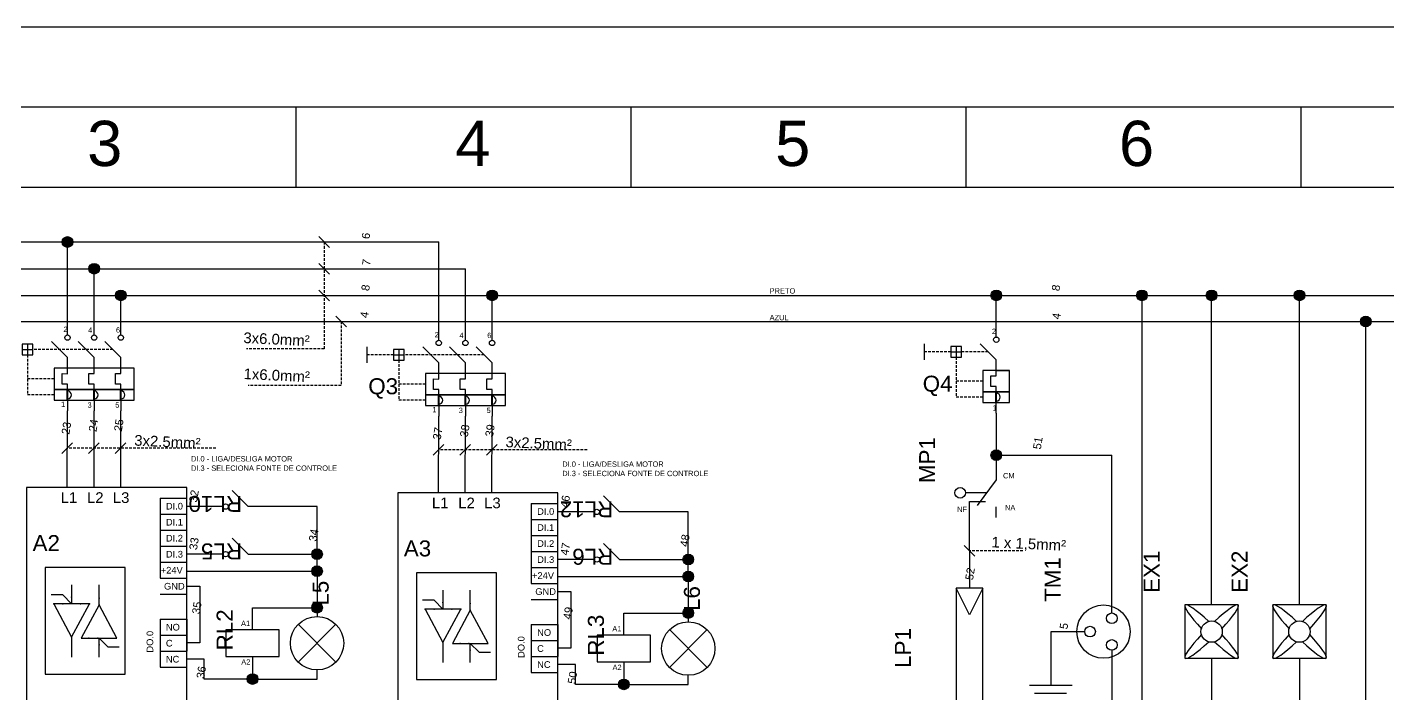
# Model space of a CAD drawing. Header units: millimetres. Extents: x 100 to 940, y 65 to 694.
# Drawn here: x 302.9 to 557.9, y 569.1 to 693.9 of the extents above; entities that cross this region are included whole.
import ezdxf
from ezdxf.enums import TextEntityAlignment as Align

# ---------------------------------------------------------------- set-up
doc = ezdxf.new("R2010")
doc.units = ezdxf.units.MM
doc.linetypes.add('DASHED', pattern=[0.75, 0.5, -0.25])
doc.styles.add('Annotative', font='arial.ttf')
doc.styles.add('Notes', font='arial.ttf', dxfattribs={"height": 3})

msp = doc.modelspace()

# ---------------------------------------------------------------- hatches: boundary and pattern name
for points in [[(311.47, 653.7, 1), (309.47, 653.7, 1)], [(316.47, 648.7, 1), (314.47, 648.7, 1)], [(321.47, 643.7, 1), (319.47, 643.7, 1)], [(391.06, 643.7, 1), (389.06, 643.7, 1)], [(485.56, 643.7, 1), (483.56, 643.7, 1)], [(512.86, 643.7, 1), (510.86, 643.7, 1)], [(525.92, 643.7, 1), (523.92, 643.7, 1)], [(542.38, 643.7, 1), (540.38, 643.7, 1)], [(554.81, 638.8, 1), (552.81, 638.8, 1)], [(485.56, 613.75, 1), (483.56, 613.75, 1)], [(358.25, 595.22, 1), (356.25, 595.22, 1)], [(427.83, 594.22, 1), (425.83, 594.22, 1)], [(358.25, 592.02, 1), (356.25, 592.02, 1)], [(427.83, 591.02, 1), (425.83, 591.02, 1)], [(358.25, 585.18, 1), (356.25, 585.18, 1)], [(427.83, 584.18, 1), (425.83, 584.18, 1)], [(346.16, 571.81, 1), (344.16, 571.81, 1)], [(415.75, 570.81, 1), (413.75, 570.81, 1)]]:
    msp.add_hatch(color=256).paths.add_polyline_path(points)

# ---------------------------------------------------------------- linework, layer by layer
for p, q in [((353.33, 664), (353.33, 679)), ((416.11, 664), (416.11, 679)), ((478.89, 664), (478.89, 679)), ((541.67, 664), (541.67, 679)), ((183.01, 653.7), (380.06, 653.7)), ((310.47, 638.28), (310.47, 653.7)), ((357.55, 654.7), (359.55, 652.7)), ((380.06, 637.28), (380.06, 653.7)), ((188.01, 648.7), (385.06, 648.7)), ((315.47, 638.28), (315.47, 648.7)), ((357.55, 649.7), (359.55, 647.7)), ((385.06, 637.28), (385.06, 648.7)), ((193.01, 643.7), (473.15, 643.7)), ((320.47, 638.28), (320.47, 643.7)), ((357.55, 644.7), (359.55, 642.7)), ((390.06, 637.28), (390.06, 643.7)), ((472.42, 643.7), (571.62, 643.7)), ((484.56, 635.9), (484.56, 643.7)), ((498.81, 643.7), (524.92, 643.7)), ((511.86, 643.7), (511.86, 538.39)), ((524.92, 585.7), (524.92, 643.7)), ((541.38, 585.7), (541.38, 643.7)), ((198.01, 638.8), (456.59, 638.8)), ((310.47, 636.28), (310.47, 638.28)), ((315.47, 636.28), (315.47, 638.28)), ((320.47, 636.28), (320.47, 638.28)), ((360.77, 639.8), (362.77, 637.8)), ((456.59, 638.8), (576.62, 638.8)), ((484.56, 635.9), (484.56, 637.9)), ((484.56, 635.9), (484.56, 637.9)), ((553.81, 553.88), (553.81, 638.7)), ((310.47, 632.04), (307.47, 635.04)), ((315.47, 632.04), (312.47, 635.04)), ((320.47, 632.04), (317.47, 635.04)), ((380.06, 635.28), (380.06, 637.28)), ((385.06, 635.28), (385.06, 637.28)), ((390.06, 635.28), (390.06, 637.28)), ((301.97, 633.54), (303.97, 633.54)), ((302.97, 634.54), (302.97, 632.54)), ((366.56, 634.04), (366.56, 631.04)), ((371.56, 632.54), (373.56, 632.54)), ((372.56, 633.54), (372.56, 631.54)), ((380.06, 631.04), (377.06, 634.04)), ((385.06, 631.04), (382.06, 634.04)), ((390.06, 631.04), (387.06, 634.04)), ((471.06, 634.65), (471.06, 631.65)), ((476.06, 633.15), (478.06, 633.15)), ((477.06, 634.15), (477.06, 632.15)), ((484.56, 631.65), (481.56, 634.65)), ((310.47, 630.04), (310.47, 632.04)), ((310.47, 629.03), (310.47, 630.04)), ((315.47, 630.04), (315.47, 632.04)), ((315.47, 629.04), (315.47, 630.04)), ((320.47, 630.04), (320.47, 632.04)), ((320.47, 629.04), (320.47, 630.04)), ((380.06, 629.04), (380.06, 631.04)), ((385.06, 629.04), (385.06, 631.04)), ((390.06, 629.04), (390.06, 631.04)), ((484.56, 629.65), (484.56, 631.65)), ((309.47, 627.04), (309.47, 629.04)), ((309.47, 629.04), (310.47, 629.03)), ((314.47, 627.04), (314.47, 629.04)), ((314.47, 629.04), (315.47, 629.04)), ((319.47, 627.04), (319.47, 629.04)), ((319.47, 629.04), (320.47, 629.04)), ((379.06, 626.04), (379.06, 628.04)), ((379.06, 628.04), (380.06, 628.03)), ((380.06, 628.03), (380.06, 629.04)), ((384.06, 626.04), (384.06, 628.04)), ((384.06, 628.04), (385.06, 628.04)), ((385.06, 628.04), (385.06, 629.04)), ((389.06, 626.04), (389.06, 628.04)), ((389.06, 628.04), (390.06, 628.04)), ((390.06, 628.04), (390.06, 629.04)), ((483.56, 626.65), (483.56, 628.65)), ((483.56, 628.65), (484.56, 628.64)), ((484.56, 628.64), (484.56, 629.65)), ((484.56, 629.65), (487.06, 629.65)), ((310.47, 627.04), (309.47, 627.04)), ((310.47, 626.04), (310.47, 627.04)), ((315.47, 627.04), (314.47, 627.04)), ((315.47, 626.04), (315.47, 627.04)), ((320.47, 627.04), (319.47, 627.04)), ((320.47, 626.04), (320.47, 627.04)), ((380.06, 626.04), (379.06, 626.04)), ((380.06, 625.04), (380.06, 626.04)), ((385.06, 626.04), (384.06, 626.04)), ((385.06, 625.04), (385.06, 626.04)), ((390.06, 626.04), (389.06, 626.04)), ((390.06, 625.04), (390.06, 626.04)), ((484.56, 626.65), (483.56, 626.65)), ((484.56, 625.65), (484.56, 626.65)), ((310.47, 624.04), (310.47, 622.04)), ((315.47, 624.04), (315.47, 622.04)), ((320.47, 624.04), (320.47, 622.04)), ((380.06, 623.04), (380.06, 621.04)), ((385.06, 623.04), (385.06, 621.04)), ((390.06, 623.04), (390.06, 621.04)), ((484.56, 621.65), (484.56, 623.65)), ((310.44, 607.7), (310.47, 622.04)), ((315.44, 607.7), (315.47, 622.04)), ((320.44, 607.7), (320.47, 622.04)), ((380.02, 606.7), (380.06, 621.04)), ((385.02, 606.7), (385.06, 621.04)), ((390.02, 606.7), (390.06, 621.04)), ((484.56, 621.65), (484.56, 609.11)), ((311.42, 616.05), (309.42, 614.05)), ((316.42, 616.05), (314.42, 614.05)), ((321.42, 616.05), (319.42, 614.05)), ((381.01, 615.76), (379.01, 613.76)), ((386.01, 615.76), (384.01, 613.76)), ((391.01, 615.76), (389.01, 613.76)), ((484.56, 613.75), (506.22, 613.75)), ((506.22, 584.2), (506.22, 613.75)), ((484.56, 611.11), (484.56, 609.11)), ((344.36, 604.13), (341.36, 607.13)), ((484.56, 609.11), (481, 604.3)), ((327.81, 605.7), (327.81, 590.7)), ((327.81, 605.7), (332.81, 605.7)), ((397.4, 604.7), (397.4, 589.7)), ((397.4, 604.7), (402.4, 604.7)), ((413.95, 603.13), (410.95, 606.13)), ((482.78, 606.71), (478.78, 606.71)), ((479.56, 595.86), (479.56, 605.11)), ((479.56, 605.11), (482.56, 605.11)), ((327.81, 602.7), (332.81, 602.7)), ((339.61, 604.13), (332.81, 604.13)), ((357.25, 604.13), (344.36, 604.13)), ((357.25, 592.02), (357.25, 604.13)), ((409.2, 603.13), (402.4, 603.13)), ((426.83, 603.13), (413.95, 603.13)), ((426.83, 591.02), (426.83, 603.13)), ((484.56, 602.11), (484.56, 604.11)), ((327.81, 599.7), (332.81, 599.7)), ((397.4, 601.7), (402.4, 601.7)), ((344.36, 595.22), (341.36, 598.22)), ((397.4, 598.7), (402.4, 598.7)), ((413.95, 594.22), (410.95, 597.22)), ((478.56, 596.86), (480.56, 594.86)), ((327.81, 596.7), (332.81, 596.7)), ((339.61, 595.22), (332.81, 595.22)), ((344.36, 595.22), (357.25, 595.22)), ((397.4, 595.7), (402.4, 595.7)), ((409.2, 594.22), (402.4, 594.22)), ((413.95, 594.22), (426.83, 594.22)), ((479.56, 595.86), (479.56, 588.85)), ((327.81, 593.7), (332.81, 593.7)), ((332.81, 592.02), (336.02, 592.02)), ((336.02, 592.02), (357.25, 592.02)), ((357.25, 592.02), (357.25, 583.53)), ((397.4, 592.7), (402.4, 592.7)), ((311.25, 589.49), (311.25, 585.91)), ((316.38, 585.74), (316.38, 589.49)), ((327.81, 590.7), (332.81, 590.7)), ((332.81, 587.7), (332.81, 590.7)), ((332.81, 589.2), (335.25, 589.2)), ((335.25, 589.2), (335.25, 578.57)), ((397.4, 589.7), (402.4, 589.7)), ((402.4, 591.02), (405.61, 591.02)), ((402.4, 586.7), (402.4, 589.7)), ((405.61, 591.02), (426.83, 591.02)), ((426.83, 591.02), (426.83, 582.53)), ((309.59, 587.57), (307.44, 587.57)), ((311.25, 585.91), (309.59, 587.57)), ((327.81, 587.7), (332.81, 587.7)), ((379.17, 586.57), (377.03, 586.57)), ((380.84, 584.91), (379.17, 586.57)), ((380.84, 588.49), (380.84, 584.91)), ((385.96, 584.74), (385.96, 588.49)), ((397.4, 586.7), (402.4, 586.7)), ((402.4, 588.2), (404.84, 588.2)), ((404.84, 588.2), (404.84, 577.57)), ((479.56, 583.85), (477.06, 588.85)), ((482.06, 588.85), (479.56, 583.85)), ((314.58, 585.91), (307.92, 585.91)), ((307.92, 585.91), (311.25, 579.66)), ((311.25, 579.66), (314.58, 585.91)), ((316.38, 585.74), (313.04, 579.49)), ((319.71, 579.49), (316.38, 585.74)), ((345.16, 581.03), (345.16, 585.18)), ((345.16, 585.18), (357.25, 585.18)), ((384.17, 584.91), (377.5, 584.91)), ((377.5, 584.91), (380.84, 578.66)), ((380.84, 578.66), (384.17, 584.91)), ((385.96, 584.74), (382.63, 578.49)), ((389.3, 578.49), (385.96, 584.74)), ((414.75, 580.03), (414.75, 584.18)), ((414.75, 584.18), (426.83, 584.18)), ((327.81, 583.03), (332.81, 583.03)), ((360.78, 582.07), (353.71, 575)), ((353.71, 582.07), (360.78, 575)), ((397.4, 582.03), (402.4, 582.03)), ((311.25, 579.66), (311.25, 575.91)), ((313.04, 579.49), (319.71, 579.49)), ((316.38, 575.91), (316.38, 579.49)), ((316.38, 579.49), (318.04, 577.83)), ((327.81, 580.03), (332.81, 580.03)), ((397.4, 579.03), (402.4, 579.03)), ((430.37, 581.07), (423.3, 574)), ((423.3, 581.07), (430.37, 574)), ((501.13, 580.68), (494.76, 580.68)), ((494.76, 580.68), (494.76, 570.68)), ((318.04, 577.83), (320.18, 577.83)), ((327.81, 577.03), (332.81, 577.03)), ((335.25, 578.57), (332.81, 578.57)), ((380.84, 578.66), (380.84, 574.91)), ((382.63, 578.49), (389.3, 578.49)), ((385.96, 574.91), (385.96, 578.49)), ((385.96, 578.49), (387.63, 576.83)), ((387.63, 576.83), (389.77, 576.83)), ((404.84, 577.57), (402.4, 577.57)), ((506.22, 577.2), (506.22, 553.88)), ((327.81, 574.03), (332.81, 574.03)), ((336.09, 575.57), (332.81, 575.57)), ((336.09, 571.81), (336.09, 575.57)), ((345.16, 576.03), (345.16, 571.81)), ((397.4, 576.03), (402.4, 576.03)), ((402.4, 573.03), (402.4, 576.03)), ((405.68, 574.57), (402.4, 574.57)), ((405.68, 570.81), (405.68, 574.57)), ((414.75, 575.03), (414.75, 570.81)), ((524.92, 575.7), (524.92, 553.88)), ((541.38, 575.7), (541.38, 553.88)), ((345.16, 571.81), (336.09, 571.81)), ((345.16, 571.81), (357.25, 571.81)), ((357.25, 571.81), (357.25, 573.53)), ((397.4, 573.03), (402.4, 573.03)), ((426.83, 570.81), (426.83, 572.53)), ((414.75, 570.81), (405.68, 570.81)), ((414.75, 570.81), (426.83, 570.81)), ((490.76, 570.68), (498.76, 570.68)), ((491.71, 569.18), (497.71, 569.18))]:
    msp.add_line(p, q)
at = {"linetype": 'DASHED'}
for p, q in [((358.55, 653.7), (358.55, 633.7)), ((361.77, 638.8), (361.77, 626.84)), ((302.97, 632.54), (302.97, 625.04)), ((318.97, 633.54), (303.97, 633.54)), ((358.55, 633.7), (344.01, 633.7)), ((371.56, 632.54), (366.56, 632.54)), ((388.56, 632.54), (373.56, 632.54)), ((476.06, 633.15), (471.06, 633.15)), ((483.06, 633.15), (478.06, 633.15)), ((372.56, 631.54), (372.56, 624.04)), ((477.06, 632.15), (477.06, 624.65)), ((307.97, 628.04), (302.97, 628.04)), ((482.06, 627.65), (477.06, 627.65)), ((307.97, 625.04), (302.97, 625.04)), ((361.77, 626.84), (344.34, 626.84)), ((377.56, 627.04), (372.56, 627.04)), ((377.56, 624.04), (372.56, 624.04)), ((482.06, 624.65), (477.06, 624.65)), ((338.27, 615.05), (310.42, 615.05)), ((407.86, 614.76), (380.01, 614.76)), ((489.56, 595.86), (479.56, 595.86))]:
    msp.add_line(p, q, dxfattribs=at)
at = {"lineweight": 40}
for p, q in [((310.47, 624.04), (310.47, 626.04)), ((315.47, 624.04), (315.47, 626.04)), ((320.47, 624.04), (320.47, 626.04)), ((380.06, 623.04), (380.06, 625.04)), ((385.06, 623.04), (385.06, 625.04)), ((390.06, 623.04), (390.06, 625.04)), ((484.56, 623.65), (484.56, 625.65))]:
    msp.add_line(p, q, dxfattribs=at)
at = {"lineweight": 30}
for p, q in [((327.81, 583.03), (327.81, 574.03)), ((332.81, 583.03), (332.81, 580.03)), ((397.4, 582.03), (397.4, 573.03)), ((402.4, 582.03), (402.4, 579.03)), ((332.81, 580.03), (332.81, 577.03)), ((402.4, 579.03), (402.4, 576.03))]:
    msp.add_line(p, q, dxfattribs=at)
for points in [[(100, 100), (940, 100), (940, 693.94), (100, 693.94)], [(150, 679), (925, 679), (925, 115), (150, 115)], [(165, 664), (730, 664), (730, 440.74), (165, 440.74)], [(301.97, 632.54), (303.97, 632.54), (303.97, 634.54), (301.97, 634.54)], [(371.56, 631.54), (373.56, 631.54), (373.56, 633.54), (371.56, 633.54)], [(476.06, 632.15), (478.06, 632.15), (478.06, 634.15), (476.06, 634.15)], [(307.97, 626.04), (322.97, 626.04), (322.97, 630.04), (307.97, 630.04)], [(377.56, 625.04), (392.56, 625.04), (392.56, 629.04), (377.56, 629.04)], [(482.06, 625.65), (487.06, 625.65), (487.06, 629.65), (482.06, 629.65)], [(307.97, 624.04), (322.97, 624.04), (322.97, 626.04), (307.97, 626.04)], [(377.56, 623.04), (392.56, 623.04), (392.56, 625.04), (377.56, 625.04)], [(482.06, 623.65), (487.06, 623.65), (487.06, 625.65), (482.06, 625.65)], [(302.81, 557.7), (332.81, 557.7), (332.81, 607.7), (302.81, 607.7)], [(372.4, 556.7), (402.4, 556.7), (402.4, 606.7), (372.4, 606.7)], [(306.31, 572.7), (321.31, 572.7), (321.31, 592.7), (306.31, 592.7)], [(375.9, 571.7), (390.9, 571.7), (390.9, 591.7), (375.9, 591.7)], [(477.06, 558.85), (482.06, 558.85), (482.06, 588.85), (477.06, 588.85)], [(519.92, 575.7), (529.92, 575.7), (529.92, 585.7), (519.92, 585.7)], [(536.38, 575.7), (546.38, 575.7), (546.38, 585.7), (536.38, 585.7)], [(340.16, 576.03), (350.16, 576.03), (350.16, 581.03), (340.16, 581.03)], [(409.75, 575.03), (419.75, 575.03), (419.75, 580.03), (409.75, 580.03)]]:
    msp.add_lwpolyline(points, close=True)
for centre, radius in [((310.47, 653.7), 1), ((315.47, 648.7), 1), ((320.47, 643.7), 1), ((390.06, 643.7), 1), ((484.56, 643.7), 1), ((511.86, 643.7), 1), ((524.92, 643.7), 1), ((541.38, 643.7), 1), ((553.81, 638.8), 1), ((310.47, 635.78), 0.5), ((315.47, 635.78), 0.5), ((320.47, 635.78), 0.5), ((380.06, 634.78), 0.5), ((385.05, 634.78), 0.5), ((390.06, 634.78), 0.5), ((484.56, 635.4), 0.5), ((484.56, 613.75), 1), ((477.78, 606.71), 1), ((340.11, 604.13), 0.5), ((409.7, 603.13), 0.5), ((340.11, 595.22), 0.5), ((357.25, 595.22), 1), ((409.7, 594.22), 0.5), ((426.83, 594.22), 1), ((357.25, 592.02), 1), ((426.83, 591.02), 1), ((357.25, 585.18), 1), ((426.83, 584.18), 1), ((504.65, 580.7), 5), ((506.22, 583.2), 1), ((357.25, 578.53), 5), ((426.83, 577.53), 5), ((502.13, 580.7), 1), ((524.92, 580.7), 2), ((541.38, 580.7), 2), ((506.22, 578.2), 1), ((345.16, 571.81), 1), ((414.75, 570.81), 1)]:
    msp.add_circle(centre, radius)
for centre in [(310.47, 625.04), (315.47, 625.04), (320.47, 625.04), (380.06, 624.04), (385.06, 624.04), (390.06, 624.04), (484.56, 624.65)]:
    msp.add_arc(centre, 0.75, 270, 90)
for centre, major_axis, start_param, end_param in [((524.92, 580.7), (5, -5), 8.104015, 10.745541), ((524.92, 580.7), (-5, -5), 1.820829, 4.462356), ((541.38, 580.7), (5, -5), 8.104015, 10.745541), ((541.38, 580.7), (-5, -5), 1.820829, 4.462356), ((524.92, 580.7), (-5, -5), 4.962422, 7.603949), ((524.92, 580.7), (5, -5), 4.962422, 7.603949), ((541.38, 580.7), (-5, -5), 4.962422, 7.603949), ((541.38, 580.7), (5, -5), 4.962422, 7.603949)]:
    msp.add_ellipse(centre, major_axis=major_axis, ratio=0.141421, start_param=start_param, end_param=end_param)
for p in [(311.25, 587.16), (316.38, 586.99), (307.92, 585.91), (309.58, 585.91), (309.58, 585.91), (312.92, 585.91), (312.92, 585.91), (314.58, 585.91), (316.38, 585.74), (377.5, 584.91), (379.17, 584.91), (379.17, 584.91), (380.84, 586.16), (382.5, 584.91), (382.5, 584.91), (384.17, 584.91), (385.96, 585.99), (385.96, 584.74), (314.47, 579.49), (314.47, 579.49), (316.14, 579.49), (316.38, 578.24), (384.06, 578.49), (384.06, 578.49), (385.72, 578.49), (385.96, 577.24)]:
    msp.add_point(p)

# ---------------------------------------------------------------- texts
for s, height, style, p in [('3', 8.48, 'Notes', (314.16, 667.93)), ('4', 8.48, 'Notes', (383.17, 667.93)), ('5', 8.48, 'Notes', (443.11, 667.93)), ('6', 8.48, 'Notes', (507.55, 667.93)), ('PRETO', 1, 'Annotative', (442.07, 644.04)), ('2', 1, 'Notes', (309.71, 636.84)), ('4', 1, 'Notes', (314.35, 636.7)), ('6', 1, 'Notes', (319.56, 636.7)), ('AZUL', 1, 'Annotative', (442.07, 639.04)), ('2', 1, 'Notes', (379.3, 635.84)), ('4', 1, 'Notes', (383.93, 635.7)), ('6', 1, 'Notes', (389.15, 635.7)), ('2', 1, 'Notes', (483.73, 636.46)), ('Q3', 3, 'Notes', (366.85, 625.17)), ('Q4', 3, 'Notes', (470.76, 625.65)), ('1', 1, 'Notes', (309.27, 622.79)), ('3', 1, 'Notes', (314.22, 622.66)), ('5', 1, 'Notes', (319.43, 622.66)), ('1', 1, 'Notes', (378.86, 621.79)), ('3', 1, 'Notes', (383.8, 621.66)), ('5', 1, 'Notes', (389.02, 621.66)), ('1', 1, 'Notes', (483.88, 622.12)), ('DI.0 - LIGA/DESLIGA MOTOR', 1, 'Notes', (333.61, 612.58)), ('DI.0 - LIGA/DESLIGA MOTOR', 1, 'Notes', (403.2, 611.58)), ('DI.3 - SELECIONA FONTE DE CONTROLE', 1, 'Notes', (333.61, 610.83)), ('DI.3 - SELECIONA FONTE DE CONTROLE', 1, 'Notes', (403.2, 609.83)), ('CM', 1, 'Notes', (485.82, 609.42)), ('L1', 2, 'Notes', (309.19, 604.81)), ('L2', 2, 'Notes', (314.12, 604.81)), ('L3', 2, 'Notes', (318.97, 604.81)), ('DI.0', 1.25, 'Notes', (328.91, 603.58)), ('L1', 2, 'Notes', (378.77, 603.81)), ('L2', 2, 'Notes', (383.71, 603.81)), ('L3', 2, 'Notes', (388.56, 603.81)), ('NA', 1, 'Notes', (486.19, 603.43)), ('DI.0', 1.25, 'Notes', (398.5, 602.58)), ('NF', 1, 'Notes', (477.21, 603.11)), ('DI.1', 1.25, 'Notes', (328.91, 600.58)), ('DI.1', 1.25, 'Notes', (398.5, 599.58)), ('A2', 3, 'Notes', (303.93, 595.79)), ('DI.2', 1.25, 'Notes', (328.91, 597.58)), ('A3', 3, 'Notes', (373.51, 594.79)), ('DI.2', 1.25, 'Notes', (398.5, 596.58)), ('DI.3', 1.25, 'Notes', (328.91, 594.58)), ('DI.3', 1.25, 'Notes', (398.5, 593.58)), ('+24V', 1.25, 'Notes', (327.95, 591.58)), ('+24V', 1.25, 'Notes', (397.54, 590.58)), ('GND', 1.25, 'Notes', (328.56, 588.58)), ('GND', 1.25, 'Notes', (398.15, 587.58)), ('NO', 1.25, 'Notes', (328.91, 580.91)), ('A1', 1, 'Notes', (343, 581.74)), ('A1', 1, 'Notes', (412.59, 580.74)), ('C', 1.25, 'Notes', (328.91, 577.91)), ('NO', 1.25, 'Notes', (398.5, 579.91)), ('C', 1.25, 'Notes', (398.5, 576.91)), ('NC', 1.25, 'Notes', (328.91, 574.91)), ('A2', 1, 'Notes', (343.04, 574.51)), ('NC', 1.25, 'Notes', (398.5, 573.91)), ('A2', 1, 'Notes', (412.63, 573.51))]:
    msp.add_text(s, height=height, dxfattribs=dict(style=style)).set_placement(p)
at = {"style": 'Notes'}
for s, p in [('6', (367.14, 654.74)), ('7', (367.24, 649.77)), ('8', (367.08, 645.02)), ('8', (496.48, 645)), ('4', (366.86, 639.95)), ('4', (496.57, 639.7)), ('23', (310.99, 618.7)), ('24', (316.07, 619.21)), ('25', (320.82, 619.25)), ('37', (380.58, 617.7)), ('38', (385.66, 618.21)), ('39', (390.4, 618.25)), ('51', (493.08, 615.91)), ('32', (334.91, 605.97)), ('46', (404.5, 604.97)), ('34', (357.34, 598.65)), ('33', (334.91, 597.06)), ('47', (404.5, 596.06)), ('48', (426.93, 597.65)), ('52', (480.37, 591.41)), ('35', (335.44, 585.04)), ('49', (405.03, 584.04)), ('5', (497.97, 581.64)), ('36', (336.28, 572.96)), ('50', (405.86, 571.96))]:
    msp.add_text(s, height=1.5, rotation=80.899, dxfattribs=at).set_placement(p, align=Align.CENTER)
for s, height, rotation, style, p in [('3x6.0mm²', 2, 357.2768, 'Notes', (343.4, 634.78)), ('1x6.0mm²', 2, 357.2768, 'Notes', (343.44, 628.03)), ('3x2.5mm²', 2, 357.2768, 'Notes', (322.95, 615.56)), ('3x2.5mm²', 2, 357.2768, 'Notes', (392.54, 615.27)), ('MP1', 3, 90, 'Notes', (473.1, 608.53)), ('RL10', 3, 180, 'Notes', (343.18, 606.14)), ('RL12', 3, 180, 'Notes', (412.77, 605.14)), ('RL5', 3, 180, 'Notes', (343.18, 597.23)), ('1 x 1,5mm²', 2, 357.2768, 'Notes', (483.62, 596.5)), ('RL6', 3, 180, 'Notes', (412.77, 596.23)), ('TM1', 3, 90, 'Notes', (496.6, 586.27)), ('EX1', 3, 90, 'Notes', (515.18, 587.95)), ('EX2', 3, 90, 'Notes', (531.65, 587.95)), ('L5', 3, 90, 'Notes', (359.42, 585.57)), ('L6', 3, 90, 'Notes', (429.01, 584.57)), ('RL2', 3, 90, 'Notes', (341.42, 577.19)), ('RL3', 3, 90, 'Notes', (411.01, 576.19)), ('DO.0', 1.25, 90, 'Annotative', (326.54, 576.77)), ('DO.0', 1.25, 90, 'Annotative', (396.13, 575.77)), ('LP1', 3, 90, 'Notes', (468.55, 573.91))]:
    msp.add_text(s, height=height, rotation=rotation, dxfattribs=dict(style=style)).set_placement(p)

doc.saveas('drawing.dxf')
